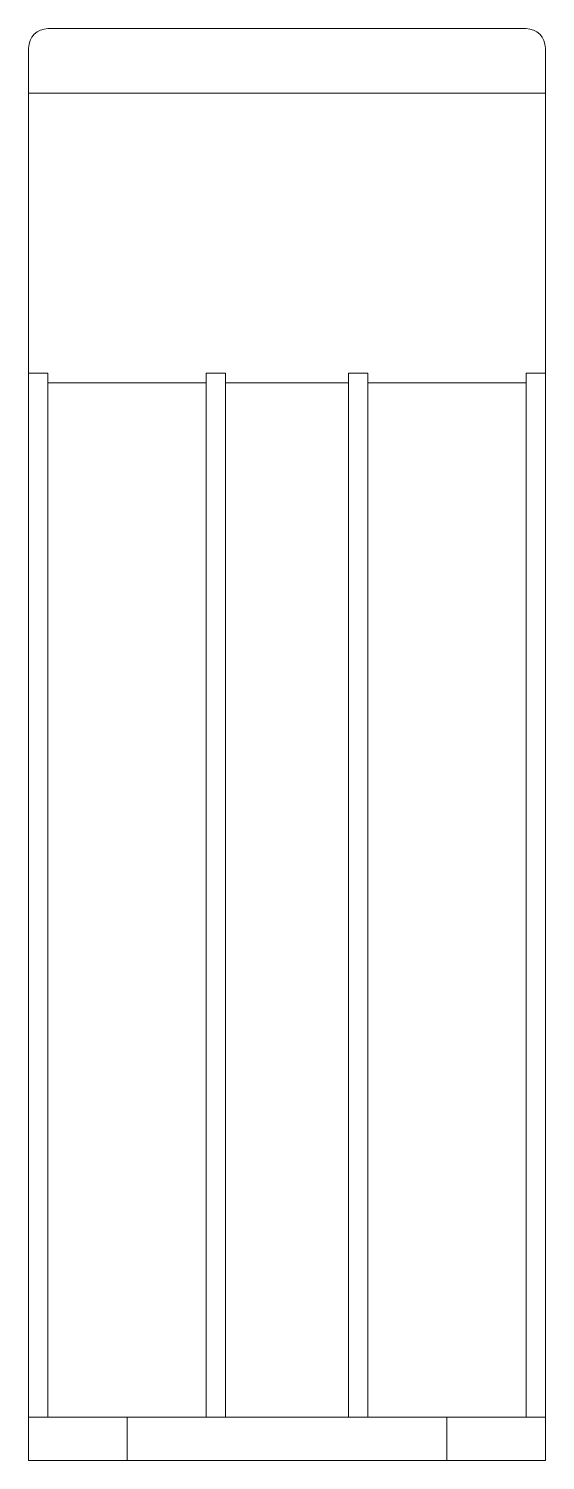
# Model space of a CAD drawing. Header units: metres. Extents: x -40 to 40, y 0 to 222.
import ezdxf

# ---------------------------------------------------------------- set-up
doc = ezdxf.new("R2010")
doc.units = ezdxf.units.M
doc.layers.add('A-DETL-GENF', color=92, linetype='Continuous', lineweight=18)

# ---------------------------------------------------------------- blocks, each defined once
blk = doc.blocks.new('47 Kalzip_kunststof-klip_b - E160-704514-00_0 Basismaterialen')
at = {"layer": 'A-DETL-GENF'}
for p, q in [((-37, 221.5), (37, 221.5)), ((-40, 218.5), (-40, 0)), ((40, 0), (40, 218.5)), ((-40, 211.5), (40, 211.5)), ((-37, 168.2), (-40, 168.2)), ((-37, 6.7), (-37, 168.2)), ((-12.5, 166.7), (-37, 166.7)), ((-12.5, 168.2), (-12.5, 6.7)), ((-9.5, 168.2), (-12.5, 168.2)), ((-9.5, 6.7), (-9.5, 168.2)), ((9.5, 166.7), (-9.5, 166.7)), ((9.5, 168.2), (12.5, 168.2)), ((9.5, 6.7), (9.5, 168.2)), ((12.5, 168.2), (12.5, 6.7)), ((37, 166.7), (12.5, 166.7)), ((37, 6.7), (37, 168.2)), ((37, 168.2), (40, 168.2)), ((40, 6.7), (-40, 6.7)), ((-24.75, 0), (-24.75, 6.7)), ((24.75, 0), (24.75, 6.7)), ((-40, 0), (40, 0))]:
    blk.add_line(p, q, dxfattribs=at)
for centre, start, end in [((-37, 218.5), 90, 180), ((37, 218.5), 360, 90)]:
    blk.add_arc(centre, 3, start, end, dxfattribs=at)

msp = doc.modelspace()

# ---------------------------------------------------------------- block references
msp.add_blockref('47 Kalzip_kunststof-klip_b - E160-704514-00_0 Basismaterialen', (0, 0))

doc.saveas('drawing.dxf')
